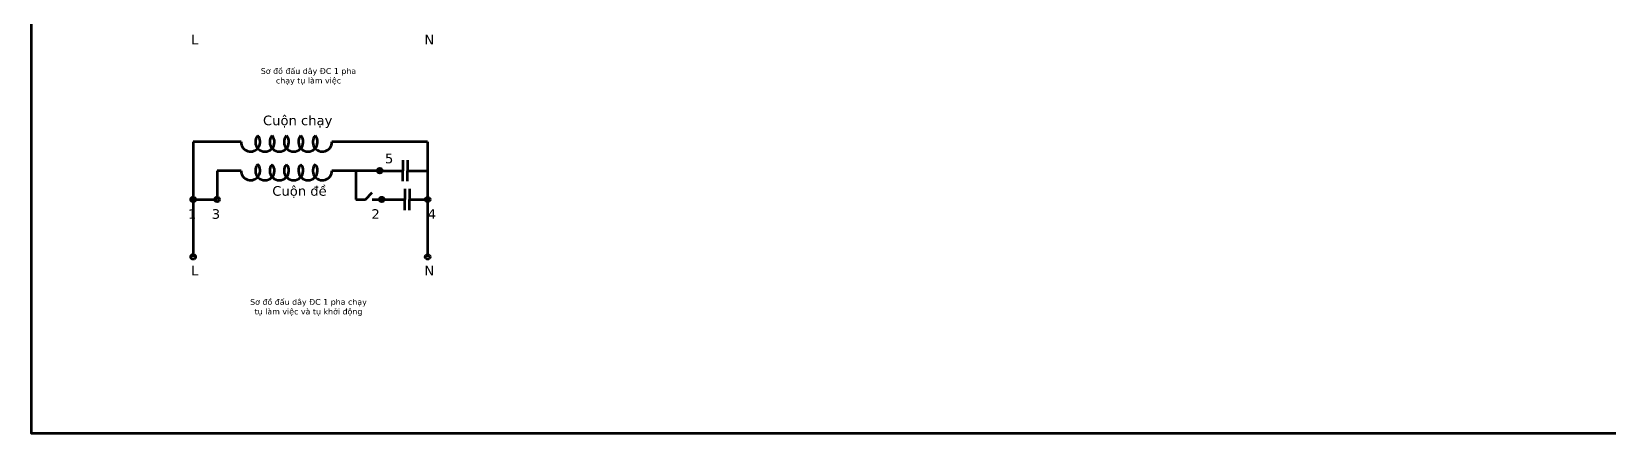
# Model space of a CAD drawing. Header units: inches. Extents: x -249378 to 8604139, y -7721310 to 888715.
# Drawn here: x -249378 to 3045923, y -4326048 to -3486500 of the extents above; entities that cross this region are included whole.
import ezdxf

# ---------------------------------------------------------------- set-up
doc = ezdxf.new("R2010")
doc.units = ezdxf.units.IN
doc.header["$LTSCALE"] = 130
doc.header["$MEASUREMENT"] = 0
doc.styles.add('khong-ren', font='verdana_0.ttf', dxfattribs={"height": 400})

msp = doc.modelspace()

# ---------------------------------------------------------------- hatches: boundary and pattern name
at = {"lineweight": 70, "ltscale": 30}
h = msp.add_hatch(color=256, dxfattribs=at)
edge = h.paths.add_edge_path()
edge.add_arc((88362, -3837154), 5000, 0, 360)
edge = h.paths.add_edge_path()
edge.add_arc((138362, -3837154), 5000, 0, 360)
edge = h.paths.add_edge_path()
edge.add_arc((482504, -3837154), 5000, 0, 360)
edge = h.paths.add_edge_path()
edge.add_arc((478362, -3777154), 5000, 0, 360)
edge = h.paths.add_edge_path()
edge.add_arc((578362, -3837154), 5000, 0, 360)
h = msp.add_hatch(color=256, dxfattribs=at)
edge = h.paths.add_edge_path()
edge.add_arc((88362, -3957154), 5000, 0, 360)
edge = h.paths.add_edge_path()
edge.add_arc((578362, -3957154), 5000, 0, 360)

# ---------------------------------------------------------------- linework, layer by layer
for p, q in [((138362, -3717154), (88362, -3717154)), ((88362, -3717154), (88362, -3837154)), ((188362, -3717154), (138362, -3717154)), ((428362, -3717154), (378362, -3717154)), ((478362, -3717154), (428362, -3717154)), ((528362, -3717154), (478362, -3717154)), ((578362, -3717154), (528362, -3717154)), ((578362, -3717154), (578362, -3837154)), ((526291, -3754967), (526291, -3777154)), ((536291, -3754967), (536291, -3777154)), ((188362, -3777154), (138362, -3777154)), ((138362, -3777154), (138362, -3837154)), ((428362, -3777154), (378362, -3777154)), ((478362, -3777154), (428362, -3777154)), ((428362, -3777154), (428362, -3837154)), ((478362, -3777154), (526291, -3777154)), ((526291, -3799341), (526291, -3777154)), ((536291, -3777154), (574220, -3777154)), ((536291, -3799341), (536291, -3777154)), ((574220, -3777154), (578362, -3777154)), ((530433, -3814967), (530433, -3837154)), ((540433, -3814967), (540433, -3837154)), ((88362, -3837154), (138362, -3837154)), ((88362, -3837154), (88362, -3957154)), ((428362, -3837154), (448362, -3837154)), ((448362, -3837154), (462504, -3823012)), ((462504, -3837154), (482504, -3837154)), ((482504, -3837154), (530433, -3837154)), ((530433, -3859341), (530433, -3837154)), ((540433, -3837154), (578362, -3837154)), ((540433, -3859341), (540433, -3837154)), ((578362, -3837154), (578362, -3957154))]:
    msp.add_line(p, q, dxfattribs=at)
at = {"lineweight": 70, "ltscale": 130}
msp.add_lwpolyline([(-249378, -1841993), (3291802, -1841993), (3291802, -4326048), (-249378, -4326048)], close=True, dxfattribs=at)
at = {"lineweight": 70, "ltscale": 30}
for centre in [(478362, -3777154), (88362, -3837154), (138362, -3837154), (482504, -3837154), (578362, -3837154), (88362, -3957154), (578362, -3957154)]:
    msp.add_circle(centre, 5000, dxfattribs=at)
for centre, start, end in [((208362, -3717154), 180, 41.409622), ((238362, -3717154), 138.590378, 41.409622), ((268362, -3717154), 138.590378, 41.409622), ((298362, -3717154), 138.590378, 41.409622), ((328362, -3717154), 138.590378, 41.409622), ((358362, -3717154), 138.590378, 0), ((208362, -3777154), 180, 41.409622), ((238362, -3777154), 138.590378, 41.409622), ((268362, -3777154), 138.590378, 41.409622), ((298362, -3777154), 138.590378, 41.409622), ((328362, -3777154), 138.590378, 41.409622), ((358362, -3777154), 138.590378, 0)]:
    msp.add_arc(centre, 20000, start, end, dxfattribs=at)

# ---------------------------------------------------------------- texts
at = {"lineweight": 70, "ltscale": 30, "char_height": 20000}
for s, insert, width, attachment_point in [('{\\fVerdana|b0|i0|c0|p34;L}', (84184, -3493269), 11105.79, 1), ('{\\fVerdana|b0|i0|c0|p34;N}', (571415, -3493269), 11105.79, 1), ('{\\fVerdana|b0|i0|c0|p34;Cuộn chạy}', (306822, -3674945), 166919.67, 5), ('{\\fVerdana|b0|i0|c0|p34;5}', (489192, -3741659), 21599.93, 1), ('{\\fVerdana|b0|i0|c0|p34;Cuộn đề}', (310602, -3821991), 124927.28, 5), ('{\\fVerdana|b0|i0|c0|p34;1}', (77318, -3857643), 11105.79, 1), ('{\\fVerdana|b0|i0|c0|p34;3}', (127256, -3857643), 11105.79, 1), ('{\\fVerdana|b0|i0|c0|p34;2}', (460904, -3857643), 21599.93, 1), ('{\\fVerdana|b0|i0|c0|p34;4}', (578362, -3857643), 21599.93, 1), ('{\\fVerdana|b0|i0|c0|p34;L}', (84184, -3975692), 11105.79, 1), ('{\\fVerdana|b0|i0|c0|p34;N}', (571415, -3975692), 11105.79, 1)]:
    msp.add_mtext(s, dxfattribs=dict(at, insert=insert, width=width, attachment_point=attachment_point))
at = {"lineweight": 70, "ltscale": 30, "char_height": 12000, "attachment_point": 5, "style": 'khong-ren'}
for s, insert, width in [('Sơ đồ đấu dây ĐC 1 pha chạy tụ làm việc', (329366, -3580657), 240403.16), ('Sơ đồ đấu dây ĐC 1 pha chạy tụ làm việc và tụ khởi động', (329366, -4063081), 258131.47)]:
    msp.add_mtext(s, dxfattribs=dict(at, insert=insert, width=width))

doc.saveas('drawing.dxf')
